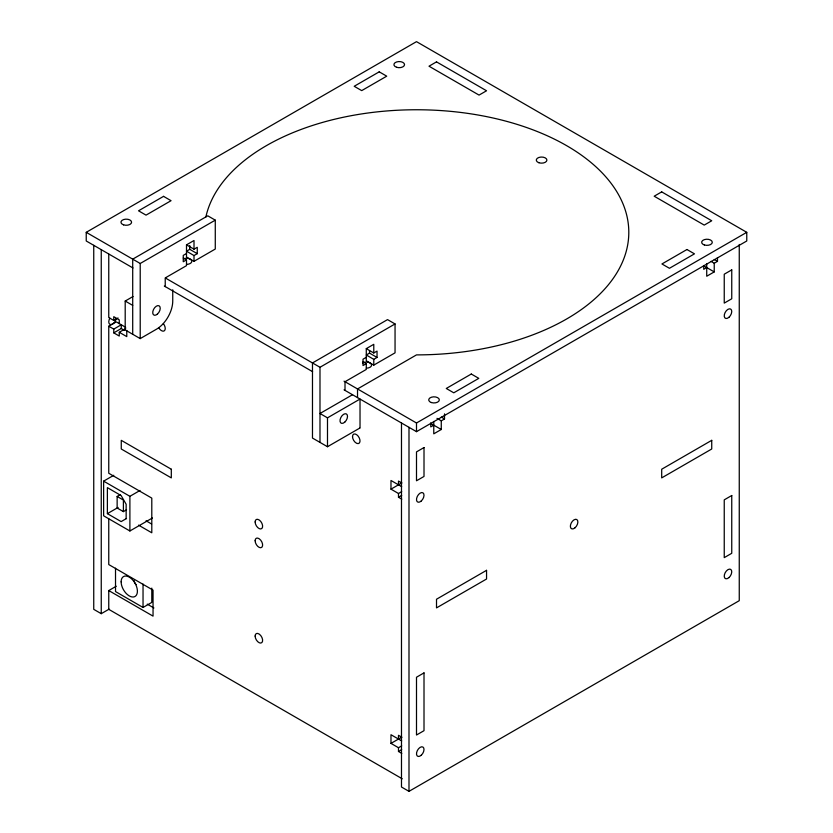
<?xml version="1.0" encoding="UTF-8"?>
<svg xmlns="http://www.w3.org/2000/svg" width="833" height="833" viewBox="0 0 833 833"><rect width="100%" height="100%" fill="white"/><g stroke="black" fill="none" stroke-linecap="round" stroke-linejoin="round"><path stroke-width="1.25" d="M132.978 267.976L86.236 240.987L86.236 232.324L416.5 41.65L746.764 232.324L746.764 240.987L416.5 431.661L344.039 389.834M86.236 232.324L140.215 263.488L215.278 220.151L215.278 249.046L194.006 261.323L186.498 256.991L186.498 244.85L194.006 240.518L194.006 249.182L197.265 247.307L197.265 253.669L194.006 255.544L186.498 251.212L189.757 249.327L197.265 253.669M186.498 253.524L183.25 255.398L183.25 261.749L186.498 259.875L186.498 265.654L165.236 277.93L165.236 286.604M172.743 289.78L172.743 301.046A23.001 13.276 -60 0 1 156.479 329.212L140.215 338.604L125.2 329.93L125.2 301.046L133.051 296.506M108.759 254.117L108.759 317.55L113.767 320.434L118.047 317.967M138.549 525.134L151.793 532.787L151.793 498.113L108.759 473.269L108.759 326.213L116.266 321.882L125.7 327.327M113.767 329.108L121.264 324.776L121.264 328.525L113.767 332.867L113.767 329.108L108.759 326.213M113.767 332.867L119.265 336.043L119.265 332.284L125.7 328.566M152.418 517.98L129.896 530.975L103.625 515.814L103.625 481.141L113.767 475.289M165.444 278.045L319.987 367.28L395.05 323.943L395.05 352.838L373.778 365.114L366.281 360.783L366.281 348.642L373.778 344.31L373.778 352.973L377.037 351.099L377.037 357.451L373.778 359.335L366.281 355.004L369.529 353.119L377.037 357.451M126.554 509.796L123.399 511.618L117.141 508.005L117.141 496.458L120.306 494.625M366.281 357.315L363.021 359.19L363.021 365.541L366.281 363.667L366.281 369.446L345.008 381.722L345.008 390.385M103.625 481.141L129.896 496.312L140.027 490.46M126.147 518.699L126.147 504.257L121.139 495.583L107.384 487.638L107.384 513.649L118.13 507.443M126.512 518.49L121.139 521.593L107.384 513.649M352.515 394.727L319.987 413.501L327.494 417.833L360.023 399.059L360.023 427.943M395.05 323.943L387.543 319.612L312.479 362.949L312.479 438.064L327.494 446.727L359.741 428.11M402.245 778.793L108.759 609.34L108.759 590.566L116.266 586.234M344.039 381.16L416.5 422.997L746.764 232.324M93.744 245.329L93.744 609.34L101.251 613.682L109.144 609.121M433.764 425.163L430.765 426.902L430.765 423.081M436.981 418.353L441.271 420.832L444.52 418.957L444.52 413.866M706.728 267.57L703.729 269.298L703.729 265.488M711.018 261.375L714.235 263.238L717.484 261.354L717.484 257.543M441.271 420.832L441.271 429.495L433.764 433.837L433.764 421.446M714.235 263.238L714.235 271.902L706.728 276.233L706.728 263.853M115.516 568.179L115.516 591.576L143.037 607.465L151.793 602.405L151.793 588.108M401.704 491.637L398.486 493.49L390.979 489.158L401.704 482.963M398.486 493.49L398.486 497.249L401.704 495.385M401.704 745.868L398.486 747.722L390.979 743.39L401.704 737.205M398.486 747.722L398.486 751.481L401.704 749.627M401.485 422.997L401.485 787.018L408.993 791.35L739.256 600.676L739.256 244.454M714.266 259.5L717.484 261.354M703.51 265.717L714.235 271.902M215.278 220.151L207.771 215.82L132.707 259.157L132.707 334.272M186.498 244.85L194.006 249.182M366.281 348.642L373.778 352.973M183.291 258.022L186.498 259.875M363.063 361.814L366.281 363.667M441.303 417.094L444.52 418.957M430.546 423.31L441.271 429.495M164.32 286.063L312.594 371.674M125.2 301.046L132.707 305.378M401.787 482.973L398.486 481.068L398.486 484.827M401.704 486.68L390.979 480.485L390.979 489.158M121.264 328.525L124.575 330.43M119.265 332.284L126.772 336.615L126.772 330.43M398.486 497.249L401.787 499.154M117.141 496.458L123.399 500.06L123.399 511.618M146.056 520.802L151.575 523.988M401.787 737.205L398.486 735.3L398.486 739.058M401.704 740.912L390.979 734.727L390.979 743.39M147.264 604.133L153.907 607.965M398.486 751.481L401.787 753.386M108.759 590.566L153.043 616.128L153.043 590.128L108.759 564.566L108.759 518.813M416.5 422.997L416.5 431.661M408.993 427.329L408.993 791.35M373.778 359.335L373.778 365.114M369.529 350.578L369.529 353.119M357.524 397.612L357.524 388.949L416.5 354.889A212.3 122.566 0 0 0 628.613 237.457A212.3 122.566 0 0 0 434.264 110.185A212.3 122.566 0 0 0 205.876 216.965M327.494 417.833L327.494 446.727M319.987 367.28L319.987 442.396M194.006 255.544L194.006 261.323M189.757 245.516L189.757 249.327M143.037 584.068L143.037 607.465M140.215 263.488L140.215 338.604M129.896 496.312L129.896 530.975M119.265 323.62L119.265 319.862L113.767 316.686L113.767 320.434M101.251 249.661L101.251 613.682M183.854 258.667A5.31 3.061 0 0 1 191.632 260.531A5.31 3.061 0 0 1 186.498 264.384M362.522 362.949A5.31 3.061 0 0 1 371.185 363.938A5.31 3.061 0 0 1 366.281 368.176M116.141 318.747A5.31 3.061 -60 0 1 110.633 324.558A5.31 3.061 -60 0 1 109.862 318.185M163.362 323.652A5.31 3.061 60 0 1 164.465 330.68A5.31 3.061 60 0 1 158.832 327.858M136.133 584.599A3.54 2.041 60 0 1 134.28 580.747M163.549 196.359L138.528 210.801L146.035 215.133L171.057 200.691L163.549 196.359M379.223 71.836L354.202 86.288L361.709 90.62L386.731 76.178L379.223 71.836M436.513 61.871L429.005 66.203L479.048 95.097L486.555 90.766L436.513 61.871M661.694 191.882L654.186 196.213L704.229 225.097L711.736 220.766L661.694 191.882M471.291 374.027L446.269 388.47L453.777 392.812L478.798 378.359L471.291 374.027M686.965 249.515L661.943 263.957L669.451 268.288L694.472 253.846L686.965 249.515M424.007 447.55L416.5 451.892L416.5 480.776L424.007 476.445L424.007 447.55M731.749 269.882L724.241 274.213L724.241 303.108L731.749 298.776L731.749 269.882M486.555 570.334L436.513 599.229L436.513 607.892L486.555 579.008L486.555 570.334M711.736 440.334L661.694 469.229L661.694 477.892L711.736 448.997L711.736 440.334M424.007 672.897L416.5 677.229L416.5 735.018L424.007 730.676L424.007 672.897M731.749 495.51L724.241 499.852L724.241 557.631L731.749 553.299L731.749 495.51M171.306 469.229L121.264 440.334L121.264 448.997L171.306 477.892L171.306 469.229M344.727 422.185A5.31 3.061 -60 0 0 346.413 413.959A5.31 3.061 -60 0 0 340.135 419.53A5.31 3.061 -60 0 0 344.727 422.185M157.447 314.062A5.31 3.061 -60 0 0 159.134 305.836A5.31 3.061 -60 0 0 152.856 311.407A5.31 3.061 -60 0 0 157.447 314.062M538.941 162.747A5.31 3.061 0 0 0 546.906 160.103A5.31 3.061 0 0 0 538.941 157.447A5.31 3.061 0 0 0 538.941 162.747M704.322 244.944A5.31 3.061 0 0 0 712.288 242.288A5.31 3.061 0 0 0 704.322 239.633A5.31 3.061 0 0 0 704.322 244.944M431.359 402.537A5.31 3.061 0 0 0 439.324 399.882A5.31 3.061 0 0 0 431.359 397.237A5.31 3.061 0 0 0 431.359 402.537M396.581 67.275A5.31 3.061 0 0 0 404.546 64.62A5.31 3.061 0 0 0 396.581 61.965A5.31 3.061 0 0 0 396.581 67.275M123.617 224.868A5.31 3.061 0 0 0 131.583 222.213A5.31 3.061 0 0 0 123.617 219.558A5.31 3.061 0 0 0 123.617 224.868M728.969 317.279A5.31 3.061 -60 0 0 730.645 309.053A5.31 3.061 -60 0 0 724.366 314.624A5.31 3.061 -60 0 0 728.969 317.279M728.969 577.581A5.31 3.061 -60 0 0 730.645 569.356A5.31 3.061 -60 0 0 724.366 574.926A5.31 3.061 -60 0 0 728.969 577.581M421.227 501.018A5.31 3.061 -60 0 0 422.904 492.792A5.31 3.061 -60 0 0 416.625 498.363A5.31 3.061 -60 0 0 421.227 501.018M421.227 755.25A5.31 3.061 -60 0 0 422.904 747.034A5.31 3.061 -60 0 0 416.625 752.595A5.31 3.061 -60 0 0 421.227 755.25M575.093 527.737A5.31 3.061 -60 0 0 576.78 519.521A5.31 3.061 -60 0 0 570.501 525.082A5.31 3.061 -60 0 0 575.093 527.737M255.127 636.068A5.31 3.061 60 0 0 260.75 643.066A5.31 3.061 60 0 0 260.75 635.558A5.31 3.061 60 0 0 255.127 636.068M255.127 540.732A5.31 3.061 60 0 0 260.75 547.729A5.31 3.061 60 0 0 260.75 540.221A5.31 3.061 60 0 0 255.127 540.732M352.515 436.617A5.31 3.061 60 0 0 358.148 443.614A5.31 3.061 60 0 0 358.148 436.117A5.31 3.061 60 0 0 352.515 436.617M255.127 521.947A5.31 3.061 60 0 0 260.75 528.955A5.31 3.061 60 0 0 260.75 521.448A5.31 3.061 60 0 0 255.127 521.947M121.139 581.83A11.495 6.643 60 0 0 133.342 597.001A11.495 6.643 60 0 0 133.342 580.736A11.495 6.643 60 0 0 121.139 581.83"/></g></svg>
